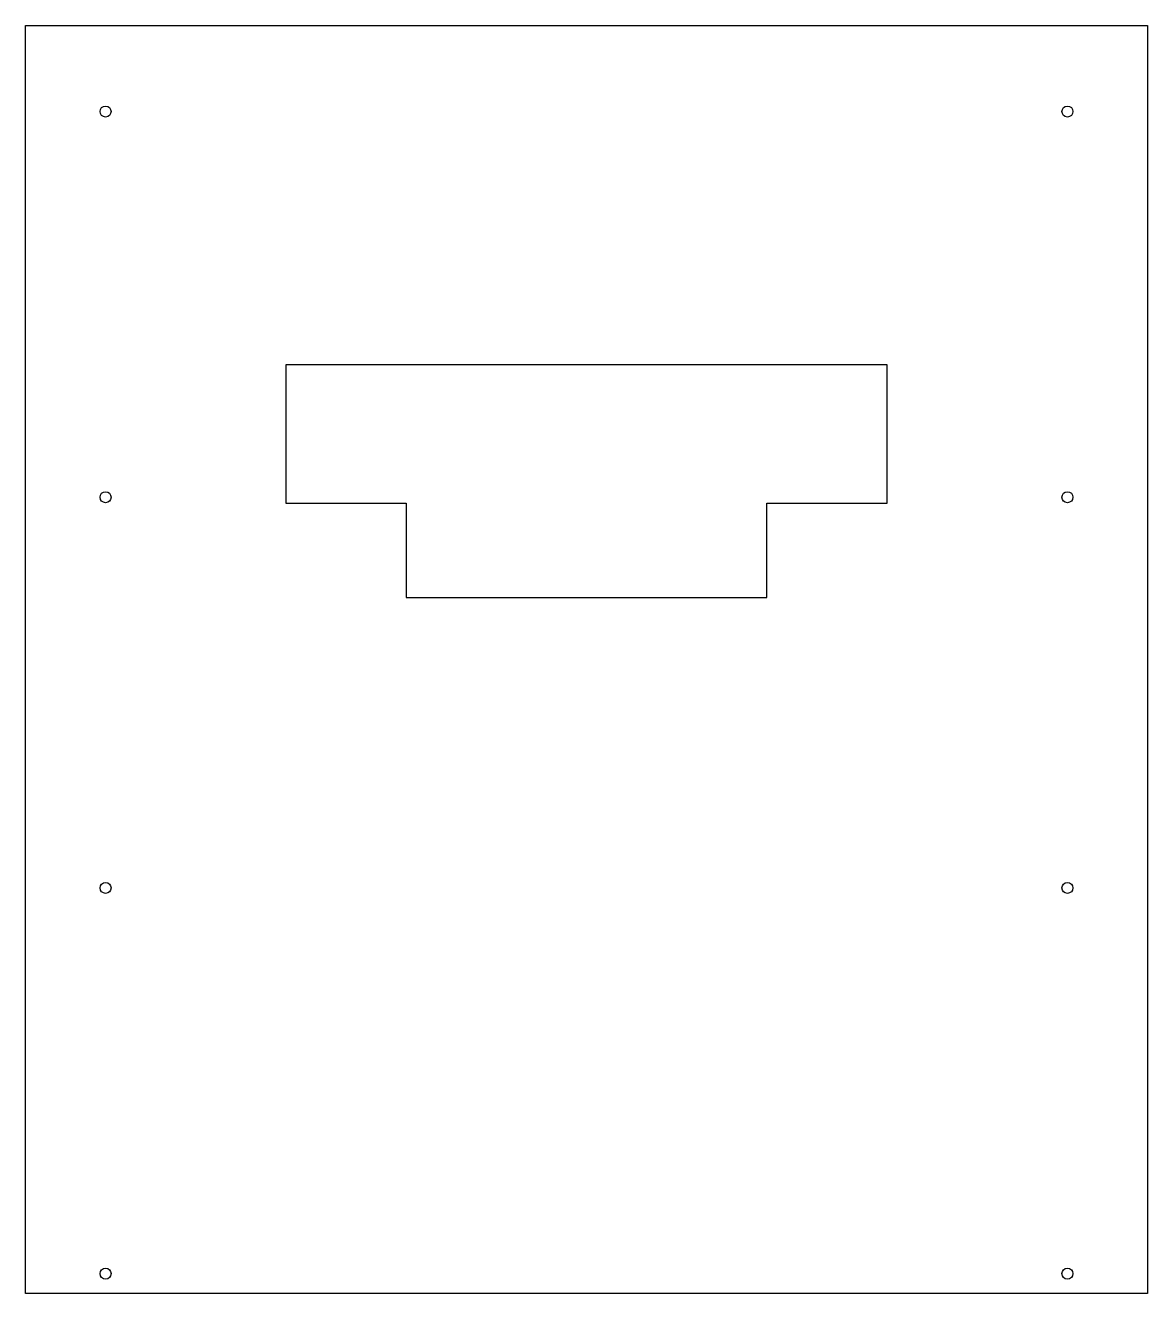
# Model space of a CAD drawing. Header units: millimetres. Extents: x -280 to 280, y 150 to 783.
import ezdxf

# ---------------------------------------------------------------- set-up
doc = ezdxf.new("R2010")
doc.units = ezdxf.units.MM
doc.layers.get('0').update_dxf_attribs({"linetype": 'CONTINUOUS'})

msp = doc.modelspace()

# ---------------------------------------------------------------- linework, layer by layer
for points in [[(280, 150), (-280, 150), (-280, 783), (280, 783)], [(150, 613.5), (-150, 613.5), (-150, 544.5), (-90, 544.5), (-90, 497.5), (90, 497.5), (90, 544.5), (150, 544.5)]]:
    msp.add_lwpolyline(points, close=True)
for centre in [(-240, 740), (240, 740), (-240, 547.5), (240, 547.5), (-240, 352.5), (240, 352.5), (-240, 160), (240, 160)]:
    msp.add_circle(centre, 2.75)

doc.saveas('drawing.dxf')
